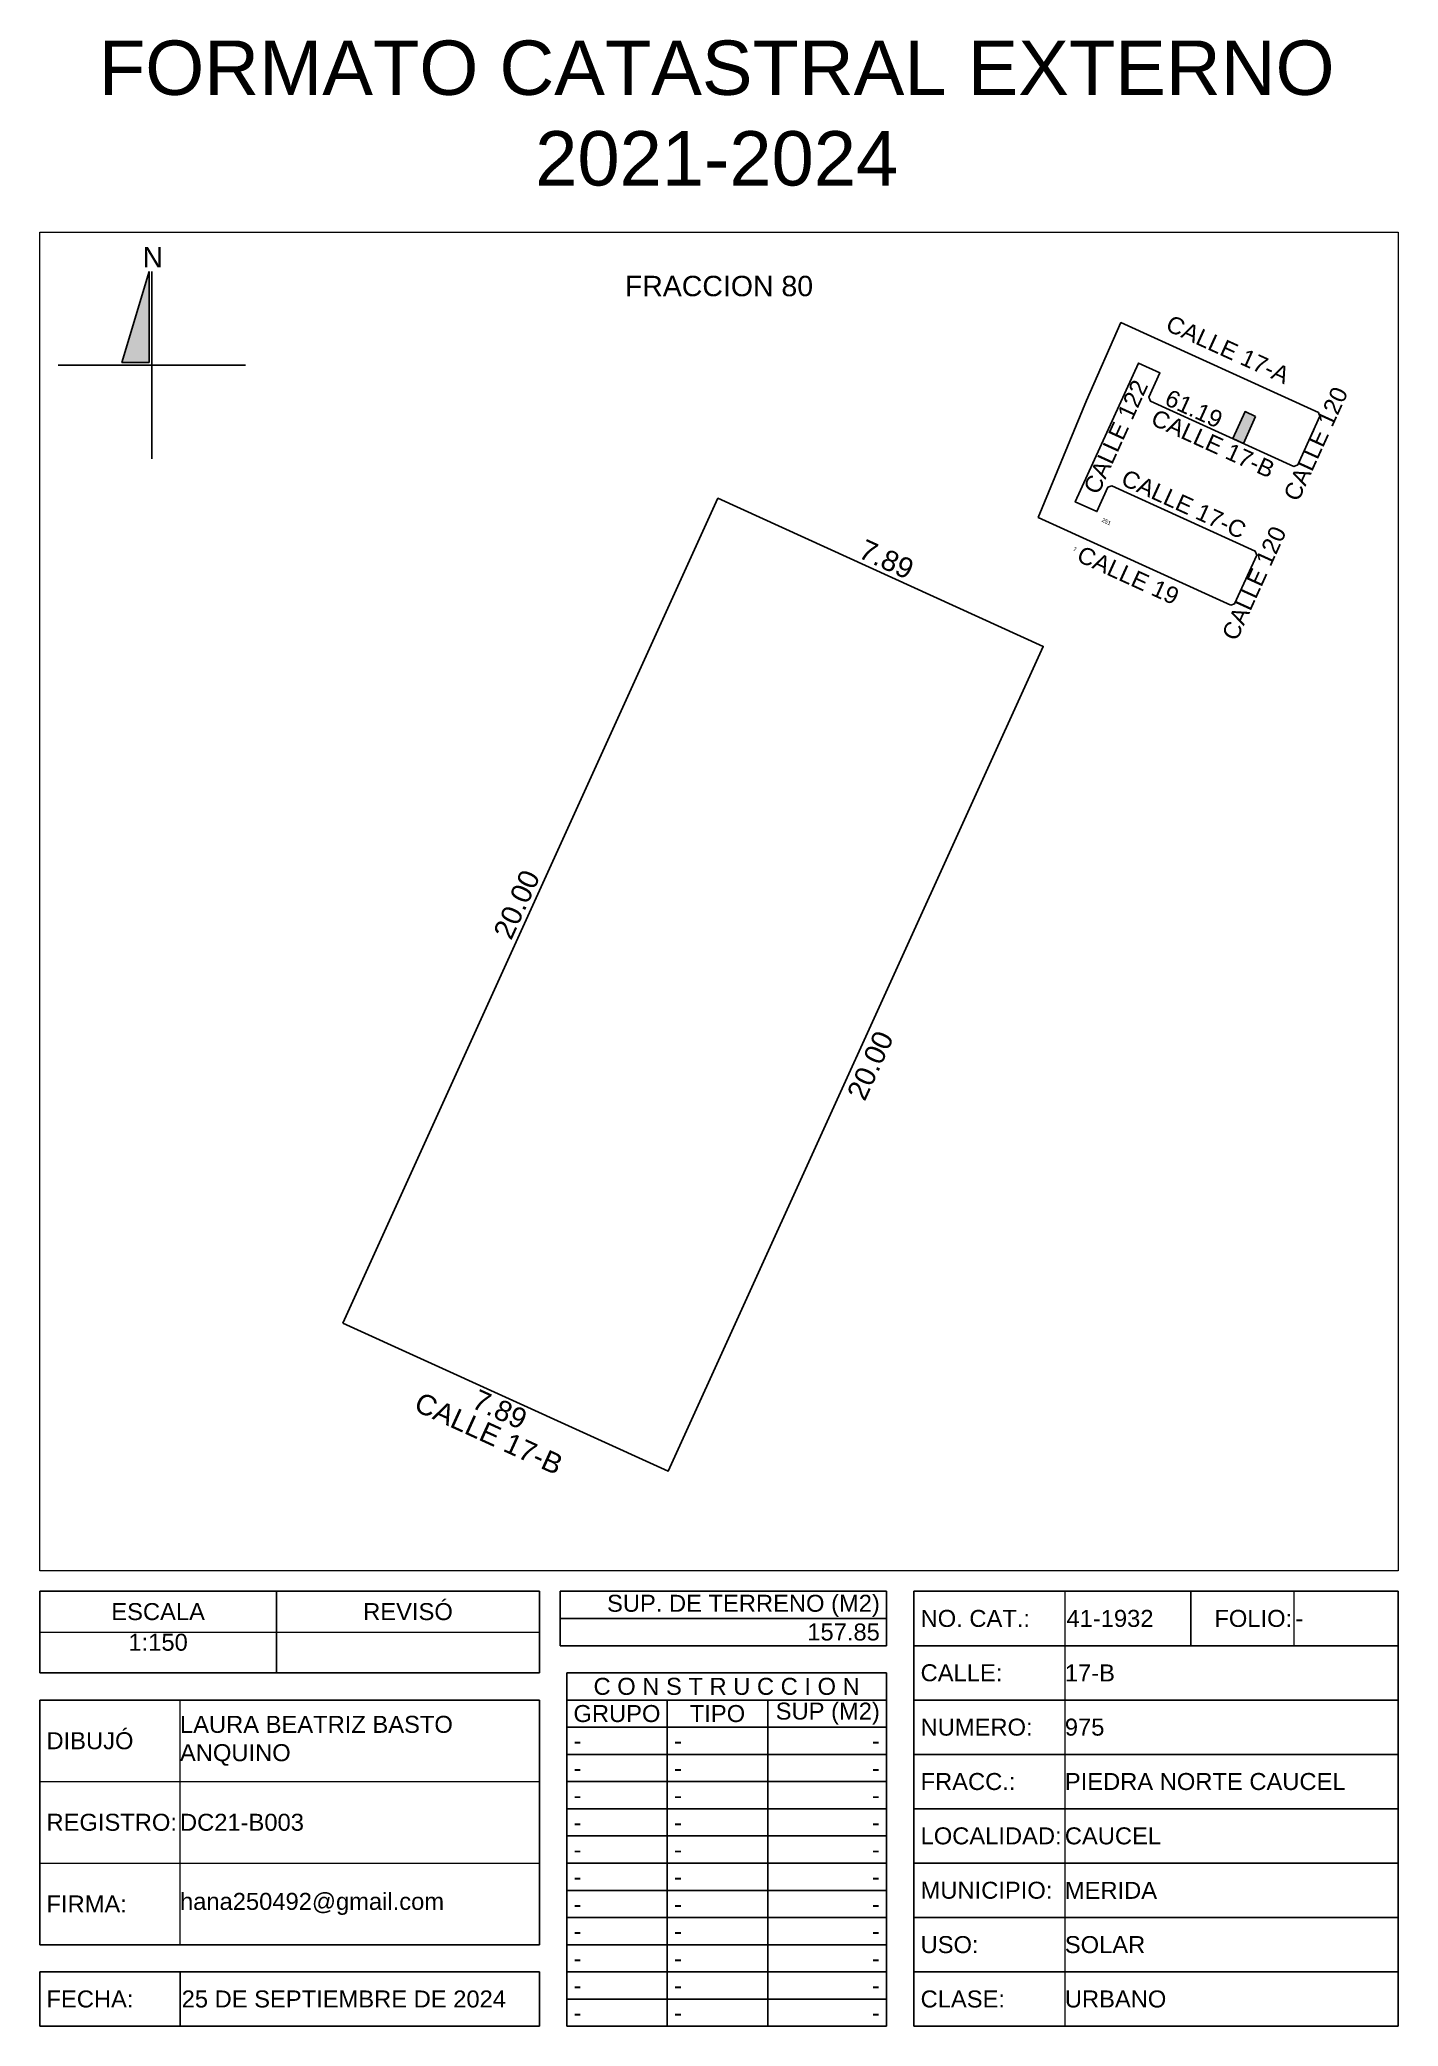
# Model space of a CAD drawing. Header units: inches. Extents: x 163.5 to 193.5, y 30.1 to 74.
import ezdxf
from ezdxf.enums import TextEntityAlignment as Align

# ---------------------------------------------------------------- set-up
doc = ezdxf.new("R2010")
doc.units = ezdxf.units.IN
doc.header["$MEASUREMENT"] = 0
doc.layers.add('_DIV LOTES', color=7, linetype='Continuous')
doc.styles.add('DATOS', font='arial.ttf')
doc.styles.add('Formato', font='arial.ttf')
doc.styles.add('Localizacion', font='arial.ttf')
doc.styles.get("Standard").update_dxf_attribs({"font": 'arial.ttf'})
doc.styles.add('Terreno', font='arial.ttf')
doc.dimstyles.new('T-100', dxfattribs={"dimscale": 0, "dimtxt": 0.45, "dimasz": 0.18, "dimexe": 0.18, "dimexo": 0.0625, "dimgap": 0.0905, "dimtad": 0, "dimzin": 1, "dimdsep": 46, "dimtxsty": 'Terreno', "dimblk": 'NONE', "dimcen": 0, "dimse1": 1, "dimse2": 1, "dimsd1": 1, "dimsd2": 1, "dimclrt": 256, "dimadec": 0, "dimazin": 0, "dimtfac": 1, "dimtix": 1, "dimtofl": 0, "dimtmove": 2, "dimatfit": 3, "dimldrblk": 'NONE', "dimfxl": 1, "dimtolj": 1, "dimarcsym": 0})
doc.dimstyles.new('U-100', dxfattribs={"dimscale": 0, "dimtxt": 0.375, "dimasz": 0.18, "dimexe": 0.18, "dimexo": 0.0625, "dimgap": 0.0905, "dimtad": 0, "dimzin": 1, "dimdsep": 46, "dimtxsty": 'Terreno', "dimblk": 'NONE', "dimcen": 0, "dimse1": 1, "dimse2": 1, "dimsd1": 1, "dimsd2": 1, "dimclrt": 256, "dimadec": 0, "dimazin": 0, "dimtfac": 1, "dimtix": 1, "dimtofl": 0, "dimtmove": 2, "dimatfit": 3, "dimldrblk": 'NONE', "dimfxl": 1, "dimtolj": 1, "dimarcsym": 0})

# ---------------------------------------------------------------- blocks, each defined once
blk = doc.blocks.new('*T4')
at = {"color": 0, "linetype": 'ByBlock', "lineweight": -2, "transparency": 16777216}
for p, q in [((0, 0), (11.036, 0)), ((0, 0), (0, -1.8)), ((5.23, 0), (5.23, -1.8)), ((11.036, 0), (11.036, -1.8)), ((0, -1.8), (11.036, -1.8))]:
    blk.add_line(p, q, dxfattribs=at)
at = {"layer": 'Defpoints', "color": 8, "linetype": 'ByBlock', "lineweight": 0, "transparency": 16777216}
blk.add_line((0, -0.9), (11.036, -0.9), dxfattribs=at)
at = {"color": 0, "lineweight": 18, "transparency": 16777216, "char_height": 0.375}
for s, insert, width, attachment_point in [('{\\C256;ESCALA}', (2.615, -0.45), 5.15762, 5), ('REVISÓ', (8.133, -0.45), 5.73486, 5), ('1:150', (2.615, -0.936), 5.15762, 2)]:
    blk.add_mtext(s, dxfattribs=dict(at, insert=insert, width=width, attachment_point=attachment_point))
blk = doc.blocks.new('*T5')
at = {"color": 0, "lineweight": -2, "transparency": 16777216}
for p, q in [((0, 0), (7.21, 0)), ((0, 0), (0, -0.6)), ((7.21, 0), (7.21, -0.6)), ((0, -0.6), (7.21, -0.6))]:
    blk.add_line(p, q, dxfattribs=at)
at = {"color": 0, "lineweight": 18, "transparency": 16777216, "insert": (7.06, -0.3), "char_height": 0.375, "width": 6.90975, "attachment_point": 6}
blk.add_mtext('157.85', dxfattribs=at)
blk = doc.blocks.new('*T6')
at = {"color": 0, "lineweight": -2, "transparency": 16777216}
for p, q in [((0, 0), (7.21, 0)), ((0, 0), (0, -0.6)), ((7.21, 0), (7.21, -0.6)), ((0, -0.6), (7.21, -0.6))]:
    blk.add_line(p, q, dxfattribs=at)
at = {"color": 0, "lineweight": 18, "transparency": 16777216, "insert": (7.06, -0.564), "char_height": 0.375, "width": 6.90975, "attachment_point": 9}
blk.add_mtext('{\\C256;  SUP. DE TERRENO (M2)   }', dxfattribs=at)
blk = doc.blocks.new('*T7')
at = {"color": 0, "lineweight": -2, "transparency": 16777216}
for p, q in [((0, 0), (3.336, 0)), ((0, 0), (0, -9.6)), ((0, -1.2), (3.336, -1.2)), ((0, -2.4), (3.336, -2.4)), ((0, -3.6), (3.336, -3.6)), ((0, -4.8), (3.336, -4.8)), ((0, -6), (3.336, -6)), ((0, -7.2), (3.336, -7.2)), ((0, -8.4), (3.336, -8.4)), ((0, -9.6), (3.336, -9.6))]:
    blk.add_line(p, q, dxfattribs=at)
at = {"layer": 'Defpoints', "color": 8, "linetype": 'ByBlock', "lineweight": 0, "transparency": 16777216}
blk.add_line((3.336, 0), (3.336, -9.6), dxfattribs=at)
at = {"color": 0, "lineweight": 18, "transparency": 16777216, "char_height": 0.375, "width": 3.03551, "attachment_point": 4, "style": 'Formato'}
for s, insert in [('NO. CAT.:', (0.15, -0.6)), ('CALLE:', (0.15, -1.8)), ('NUMERO:', (0.15, -3)), ('FRACC.:', (0.15, -4.2)), ('LOCALIDAD:', (0.15, -5.4)), ('MUNICIPIO:', (0.15, -6.6)), ('CLASE:', (0.15, -9))]:
    blk.add_mtext(s, dxfattribs=dict(at, insert=insert))
at = {"color": 0, "lineweight": 18, "transparency": 16777216, "insert": (0.15, -7.8), "char_height": 0.375, "width": 3.03551, "attachment_point": 4}
blk.add_mtext('USO:', dxfattribs=at)
blk = doc.blocks.new('*T8')
at = {"color": 0, "lineweight": -2, "transparency": 16777216}
for p, q in [((0, 0), (7.363, 0)), ((7.363, 0), (7.363, -8.4)), ((0, -1.2), (7.363, -1.2)), ((0, -2.4), (7.363, -2.4)), ((0, -3.6), (7.363, -3.6)), ((0, -4.8), (7.363, -4.8)), ((0, -6), (7.363, -6)), ((0, -7.2), (7.363, -7.2)), ((0, -8.4), (7.363, -8.4))]:
    blk.add_line(p, q, dxfattribs=at)
at = {"layer": 'Defpoints', "color": 8, "linetype": 'ByBlock', "lineweight": 0, "transparency": 16777216}
blk.add_line((0, 0), (0, -8.4), dxfattribs=at)
at = {"color": 0, "lineweight": 18, "transparency": 16777216, "char_height": 0.375, "width": 7.363, "attachment_point": 4}
for s, insert in [('17-B', (0, -0.6)), ('975', (0, -1.8)), ('PIEDRA NORTE CAUCEL', (0, -3)), ('CAUCEL', (0, -4.2)), ('MERIDA', (0, -5.4)), ('SOLAR', (0, -6.6)), ('URBANO', (0, -7.8))]:
    blk.add_mtext(s, dxfattribs=dict(at, insert=insert))
blk = doc.blocks.new('*T9')
at = {"color": 0, "lineweight": -2, "transparency": 16777216}
for p, q in [((0, 0), (2.782, 0)), ((2.782, 0), (2.782, -1.2)), ((0, -1.2), (2.782, -1.2))]:
    blk.add_line(p, q, dxfattribs=at)
at = {"layer": 'Defpoints', "color": 8, "linetype": 'ByBlock', "lineweight": 0, "transparency": 16777216}
blk.add_line((0, 0), (0, -1.2), dxfattribs=at)
at = {"color": 0, "lineweight": 18, "transparency": 16777216, "insert": (0.036, -0.6), "char_height": 0.375, "width": 2.7103, "attachment_point": 4}
blk.add_mtext('41-1932', dxfattribs=at)
blk = doc.blocks.new('*T10')
at = {"color": 0, "lineweight": -2, "transparency": 16777216}
for p, q in [((0, 0), (2.273, 0)), ((0, 0), (0, -1.2)), ((0, -1.2), (2.273, -1.2))]:
    blk.add_line(p, q, dxfattribs=at)
at = {"layer": 'Defpoints', "color": 8, "linetype": 'ByBlock', "lineweight": 0, "transparency": 16777216}
blk.add_line((2.273, 0), (2.273, -1.2), dxfattribs=at)
at = {"color": 0, "lineweight": 18, "transparency": 16777216, "insert": (2.237, -0.6), "char_height": 0.375, "width": 2.2007, "attachment_point": 6}
blk.add_mtext(' FOLIO:', dxfattribs=at)
blk = doc.blocks.new('*T11')
at = {"color": 0, "lineweight": -2, "transparency": 16777216}
for p, q in [((0, 0), (2.308, 0)), ((2.308, 0), (2.308, -1.2)), ((0, -1.2), (2.308, -1.2))]:
    blk.add_line(p, q, dxfattribs=at)
at = {"layer": 'Defpoints', "color": 8, "linetype": 'ByBlock', "lineweight": 0, "transparency": 16777216}
blk.add_line((0, 0), (0, -1.2), dxfattribs=at)
at = {"color": 0, "lineweight": 18, "transparency": 16777216, "insert": (0.036, -0.6), "char_height": 0.375, "width": 2.236, "attachment_point": 4}
blk.add_mtext('-', dxfattribs=at)
blk = doc.blocks.new('*T12')
at = {"color": 0, "lineweight": -2, "transparency": 16777216}
for p, q in [((0, 0), (3.098, 0)), ((0, 0), (0, -1.2)), ((0, -1.2), (3.098, -1.2))]:
    blk.add_line(p, q, dxfattribs=at)
at = {"layer": 'Defpoints', "color": 8, "linetype": 'ByBlock', "lineweight": 0, "transparency": 16777216}
blk.add_line((3.098, 0), (3.098, -1.2), dxfattribs=at)
at = {"color": 0, "lineweight": 18, "transparency": 16777216, "insert": (0.15, -0.6), "char_height": 0.375, "width": 2.79829, "attachment_point": 4}
blk.add_mtext('{\\C256;FECHA:}', dxfattribs=at)
blk = doc.blocks.new('*T13')
at = {"color": 0, "lineweight": -2, "transparency": 16777216}
for p, q in [((0, 0), (7.938, 0)), ((7.938, 0), (7.938, -1.2)), ((0, -1.2), (7.938, -1.2))]:
    blk.add_line(p, q, dxfattribs=at)
at = {"layer": 'Defpoints', "color": 8, "linetype": 'ByBlock', "lineweight": 0, "transparency": 16777216}
blk.add_line((0, 0), (0, -1.2), dxfattribs=at)
at = {"color": 0, "lineweight": 18, "transparency": 16777216, "insert": (0.036, -0.6), "char_height": 0.375, "width": 7.86619, "attachment_point": 4}
blk.add_mtext('{\\C256;25 DE SEPTIEMBRE DE 2024}', dxfattribs=at)
blk = doc.blocks.new('*T14')
at = {"color": 0, "lineweight": -2, "transparency": 16777216}
for p, q in [((0, 0), (7.065, 0)), ((0, 0), (0, -7.8)), ((7.065, 0), (7.065, -7.8)), ((0, -0.6), (7.065, -0.6)), ((2.22, -0.6), (2.22, -7.8)), ((4.44, -0.6), (4.44, -7.8)), ((0, -1.2), (7.065, -1.2)), ((0, -1.8), (7.065, -1.8)), ((0, -2.4), (7.065, -2.4)), ((0, -3), (7.065, -3)), ((0, -3.6), (7.065, -3.6)), ((0, -4.2), (7.065, -4.2)), ((0, -4.8), (7.065, -4.8)), ((0, -5.4), (7.065, -5.4)), ((0, -6), (7.065, -6)), ((0, -6.6), (7.065, -6.6)), ((0, -7.2), (7.065, -7.2)), ((0, -7.8), (7.065, -7.8))]:
    blk.add_line(p, q, dxfattribs=at)
at = {"color": 0, "lineweight": 18, "transparency": 16777216, "char_height": 0.375}
for s, insert, width, attachment_point in [('{\\C256;C O N S T R U C C I O N}', (3.532, -0.3), 7.065, 5), ('GRUPO', (1.11, -0.9), 2.22, 5), ('TIPO', (3.33, -0.9), 2.22, 5), ('SUP (M2)', (6.915, -0.9), 2.325, 6), ('-', (0.15, -1.5), 1.92, 4), ('-', (2.37, -1.5), 1.92, 4), ('-', (0.15, -2.1), 1.92, 4), ('-', (2.37, -2.1), 1.92, 4), ('-', (0.15, -2.7), 1.92, 4), ('-', (2.37, -2.7), 1.92, 4), ('-', (0.15, -3.3), 1.92, 4), ('-', (2.37, -3.3), 1.92, 4), ('-', (0.15, -3.9), 1.92, 4), ('-', (2.37, -3.9), 1.92, 4), ('-', (0.15, -4.5), 1.92, 4), ('-', (2.37, -4.5), 1.92, 4), ('-', (0.15, -5.1), 1.92, 4), ('-', (2.37, -5.1), 1.92, 4), ('-', (0.15, -5.7), 1.92, 4), ('-', (2.37, -5.7), 1.92, 4), ('-', (0.15, -6.3), 1.92, 4), ('-', (2.37, -6.3), 1.92, 4), ('-', (0.15, -6.9), 1.92, 4), ('-', (2.37, -6.9), 1.92, 4), ('-', (0.15, -7.5), 1.92, 4), ('-', (2.37, -7.5), 1.92, 4), ('-', (6.915, -7.5), 2.325, 6)]:
    blk.add_mtext(s, dxfattribs=dict(at, insert=insert, width=width, attachment_point=attachment_point))
at = {"color": 0, "lineweight": 18, "transparency": 16777216, "char_height": 0.375, "width": 2.325, "attachment_point": 6, "style": 'Formato'}
for insert in [(6.915, -1.5), (6.915, -2.1), (6.915, -2.7), (6.915, -3.3), (6.915, -3.9), (6.915, -4.5), (6.915, -5.1), (6.915, -5.7), (6.915, -6.3), (6.915, -6.9)]:
    blk.add_mtext('-', dxfattribs=dict(at, insert=insert))
blk = doc.blocks.new('*T15')
at = {"color": 0, "lineweight": -2, "transparency": 16777216}
for p, q in [((0, 0), (11.036, 0)), ((0, 0), (0, -5.4)), ((11.036, 0), (11.036, -5.4)), ((0, -5.4), (11.036, -5.4))]:
    blk.add_line(p, q, dxfattribs=at)
at = {"layer": 'Defpoints', "color": 8, "linetype": 'ByBlock', "lineweight": 0, "transparency": 16777216}
for p, q in [((3.098, 0), (3.098, -5.4)), ((0, -1.8), (11.036, -1.8)), ((0, -3.6), (11.036, -3.6))]:
    blk.add_line(p, q, dxfattribs=at)
at = {"color": 0, "lineweight": 18, "transparency": 16777216, "char_height": 0.375, "width": 7.93819, "attachment_point": 4, "style": 'Formato'}
for s, insert in [('LAURA BEATRIZ BASTO ANQUINO', (3.098, -0.9)), ('DC21-B003', (3.098, -2.7)), ('hana250492@gmail.com', (3.098, -4.5))]:
    blk.add_mtext(s, dxfattribs=dict(at, insert=insert))
at = {"color": 0, "lineweight": 18, "transparency": 16777216, "char_height": 0.375, "width": 2.79829, "attachment_point": 4}
for s, insert in [('DIBUJÓ', (0.15, -0.9)), ('REGISTRO:', (0.15, -2.7)), ('FIRMA:', (0.15, -4.5))]:
    blk.add_mtext(s, dxfattribs=dict(at, insert=insert))
blk = doc.blocks.new('Norte')
blk.add_hatch(color=256).paths.add_polyline_path([(2254.291, 2179.168), (2254.691, 2179.168), (2254.691, 2180.508)])
for p, q in [((2254.731, 2180.508), (2254.731, 2177.748)), ((2253.351, 2179.128), (2256.111, 2179.128))]:
    blk.add_line(p, q)
blk.add_lwpolyline([(2254.691, 2180.508), (2254.291, 2179.168), (2254.691, 2179.168)], close=True)
at = {"insert": (2254.595, 2180.866), "char_height": 0.3, "width": 0.27128, "attachment_point": 1, "style": 'Localizacion'}
blk.add_mtext('N', dxfattribs=at)
blk = doc.blocks.new('*D20')
at = {"layer": 'Defpoints', "color": 0, "transparency": 16777216}
for p in [(187.575, 68.141), (187.394, 67.743), (191.754, 65.758)]:
    blk.add_point(p, dxfattribs=at)
at = {"transparency": 16777216, "insert": (189.755, 67.149), "char_height": 0.375, "attachment_point": 5, "rotation": 335.528, "style": 'Terreno'}
blk.add_mtext('\\A1;CALLE 17-A', dxfattribs=at)
blk = doc.blocks.new('_None')
blk = doc.blocks.new('*D21')
at = {"layer": 'Defpoints', "color": 0, "transparency": 16777216}
for p in [(185.569, 63.441), (189.819, 61.506), (189.678, 61.196)]:
    blk.add_point(p, dxfattribs=at)
at = {"transparency": 16777216, "insert": (187.553, 62.164), "char_height": 0.375, "attachment_point": 5, "rotation": 335.528, "style": 'Terreno'}
blk.add_mtext('\\A1;CALLE 19', dxfattribs=at)
blk = doc.blocks.new('*D22')
at = {"layer": 'Defpoints', "color": 0, "transparency": 16777216}
for p in [(190.392, 62.611), (190.58, 62.526), (189.904, 61.538)]:
    blk.add_point(p, dxfattribs=at)
at = {"transparency": 16777216, "insert": (190.336, 61.989), "char_height": 0.375, "attachment_point": 5, "rotation": 65.528, "style": 'Terreno'}
blk.add_mtext('\\A1;CALLE 120', dxfattribs=at)
blk = doc.blocks.new('*D23')
at = {"layer": 'Defpoints', "color": 0, "transparency": 16777216}
for p in [(187.191, 64.138), (187.261, 64.293), (190.36, 62.696)]:
    blk.add_point(p, dxfattribs=at)
at = {"transparency": 16777216, "insert": (188.782, 63.735), "char_height": 0.375, "attachment_point": 5, "rotation": 335.528, "style": 'Terreno'}
blk.add_mtext('\\A1;CALLE 17-C', dxfattribs=at)
blk = doc.blocks.new('*D24')
at = {"layer": 'Defpoints', "color": 0, "transparency": 16777216}
for p in [(187.78, 66.849), (187.904, 66.792), (186.387, 63.786)]:
    blk.add_point(p, dxfattribs=at)
at = {"transparency": 16777216, "insert": (187.281, 65.22), "char_height": 0.375, "attachment_point": 5, "rotation": 65.528, "style": 'Terreno'}
blk.add_mtext('\\A1;CALLE 122', dxfattribs=at)
blk = doc.blocks.new('*D25')
at = {"layer": 'Defpoints', "color": 0, "transparency": 16777216}
for p in [(188.044, 66.011), (191.213, 64.569), (191.152, 64.435)]:
    blk.add_point(p, dxfattribs=at)
at = {"transparency": 16777216, "insert": (189.428, 65.07), "char_height": 0.375, "attachment_point": 5, "rotation": 335.528, "style": 'Terreno'}
blk.add_mtext('\\A1;CALLE 17-B', dxfattribs=at)
blk = doc.blocks.new('*D26')
at = {"layer": 'Defpoints', "color": 0, "transparency": 16777216}
for p in [(191.786, 65.674), (191.941, 65.603), (191.297, 64.6)]:
    blk.add_point(p, dxfattribs=at)
at = {"transparency": 16777216, "insert": (191.697, 65.066), "char_height": 0.375, "attachment_point": 5, "rotation": 65.528, "style": 'Terreno'}
blk.add_mtext('\\A1;CALLE 120', dxfattribs=at)
blk = doc.blocks.new('*D27')
at = {"layer": 'Defpoints', "color": 0, "transparency": 16777216}
for p in [(188.044, 66.011), (190.95, 65.082), (190.802, 64.756)]:
    blk.add_point(p, dxfattribs=at)
at = {"transparency": 16777216, "insert": (189.005, 65.84), "char_height": 0.375, "attachment_point": 5, "rotation": 335.528, "style": 'Terreno'}
blk.add_mtext('\\A1;61.19', dxfattribs=at)
blk = doc.blocks.new('*D28')
at = {"layer": 'Defpoints', "color": 0, "transparency": 16777216}
for p in [(178.194, 64.001), (178.494, 63.864), (170.209, 45.661)]:
    blk.add_point(p, dxfattribs=at)
at = {"transparency": 16777216, "insert": (174.052, 54.899), "char_height": 0.45, "attachment_point": 5, "rotation": 65.528, "style": 'Terreno'}
blk.add_mtext('\\A1;20.00', dxfattribs=at)
blk = doc.blocks.new('*D29')
at = {"layer": 'Defpoints', "color": 0, "transparency": 16777216}
for p in [(185.678, 60.595), (177.393, 42.391), (177.718, 42.243)]:
    blk.add_point(p, dxfattribs=at)
at = {"transparency": 16777216, "insert": (181.86, 51.345), "char_height": 0.45, "attachment_point": 5, "rotation": 65.528, "style": 'Terreno'}
blk.add_mtext('\\A1;20.00', dxfattribs=at)
blk = doc.blocks.new('*D30')
at = {"layer": 'Defpoints', "color": 0, "transparency": 16777216}
for p in [(178.494, 63.864), (185.678, 60.595), (185.809, 60.882)]:
    blk.add_point(p, dxfattribs=at)
at = {"transparency": 16777216, "insert": (182.217, 62.517), "char_height": 0.45, "attachment_point": 5, "rotation": 335.528, "style": 'Terreno'}
blk.add_mtext('\\A1;7.89', dxfattribs=at)
blk = doc.blocks.new('*D31')
at = {"layer": 'Defpoints', "color": 0, "transparency": 16777216}
for p in [(170.209, 45.661), (170.086, 45.389), (177.393, 42.391)]:
    blk.add_point(p, dxfattribs=at)
at = {"transparency": 16777216, "insert": (173.677, 43.754), "char_height": 0.45, "attachment_point": 5, "rotation": 335.528, "style": 'Terreno'}
blk.add_mtext('\\A1;7.89', dxfattribs=at)
blk = doc.blocks.new('*D32')
at = {"layer": 'Defpoints', "color": 0, "transparency": 16777216}
for p in [(170.209, 45.661), (169.843, 44.857), (177.393, 42.391)]:
    blk.add_point(p, dxfattribs=at)
at = {"transparency": 16777216, "insert": (173.435, 43.222), "char_height": 0.45, "attachment_point": 5, "rotation": 335.528, "style": 'Terreno'}
blk.add_mtext('\\A1;CALLE 17-B', dxfattribs=at)
blk = doc.blocks.new('*D34')
at = {"layer": 'Defpoints', "color": 0, "transparency": 16777216}
for p in [(163.518, 69.739), (193.518, 69.739), (193.518, 68.547)]:
    blk.add_point(p, dxfattribs=at)
at = {"transparency": 16777216, "insert": (178.518, 68.547), "char_height": 0.45, "attachment_point": 5, "style": 'Terreno'}
blk.add_mtext('\\A1;FRACCION 80', dxfattribs=at)

msp = doc.modelspace()

# ---------------------------------------------------------------- hatches: boundary and pattern name
h = msp.add_hatch(color=256)
h.dxf.hatch_style = 1
h.paths.add_polyline_path([(190.368, 65.671), (190.134, 65.778), (189.863, 65.183), (190.098, 65.076)])
h.paths.add_polyline_path([(189.076, 65.081), (189.845, 64.731), (190.069, 65.223), (189.3, 65.573)], flags=9)
h = msp.add_hatch(color=256)
h.dxf.hatch_style = 1
h.paths.add_polyline_path([(190.368, 65.671), (190.134, 65.778), (189.863, 65.183), (190.098, 65.076)])

# ---------------------------------------------------------------- linework, layer by layer
at = {"lineweight": 18}
msp.add_lwpolyline([(163.518, 69.739), (193.518, 69.739), (193.518, 40.189), (163.518, 40.189)], close=True, dxfattribs=at)
at = {"layer": '_DIV LOTES'}
for points in [[(189.819, 61.506), (189.904, 61.538), (190.392, 62.611), (190.36, 62.696), (187.191, 64.138), (187.107, 64.107), (186.862, 63.57), (186.387, 63.786), (187.78, 66.849), (188.256, 66.632), (188.012, 66.096), (188.044, 66.011), (191.213, 64.569), (191.297, 64.6), (191.786, 65.674), (191.754, 65.758), (187.394, 67.743), (186.631, 66.026), (185.569, 63.441), (189.819, 61.506)], [(170.209, 45.661), (178.494, 63.864), (185.678, 60.595), (177.393, 42.391), (170.209, 45.661)]]:
    msp.add_lwpolyline(points, dxfattribs=at)
msp.add_lwpolyline([(190.368, 65.671), (190.134, 65.778), (189.863, 65.183), (190.098, 65.076)], close=True, dxfattribs=at)

# ---------------------------------------------------------------- block references
at = {"lineweight": 25, "xscale": 1.5, "yscale": 1.5, "zscale": 1.5}
msp.add_blockref('Norte', (-3216.104, -3201.888), dxfattribs=at)
for name, p in [('*T4', (163.518, 39.739)), ('*T6', (175.01, 39.739)), ('*T7', (182.82, 39.739)), ('*T9', (186.155, 39.739)), ('*T10', (188.938, 39.739)), ('*T11', (191.21, 39.739)), ('*T5', (175.01, 39.139)), ('*T8', (186.155, 38.539)), ('*T14', (175.155, 37.939)), ('*T15', (163.518, 37.339)), ('*T12', (163.518, 31.339)), ('*T13', (166.617, 31.339))]:
    msp.add_blockref(name, p)

# ---------------------------------------------------------------- texts
at = {"lineweight": 18, "insert": (178.468, 72.36), "char_height": 1.2, "width": 31.23058, "attachment_point": 5, "style": 'Formato'}
msp.add_mtext('\\A1;FORMATO CATASTRAL EXTERNO 2021-2024', dxfattribs=at)
at = {"layer": '_DIV LOTES', "style": 'DATOS'}
for s, p in [('251', (187.074, 63.351)), ('7', (186.378, 62.74))]:
    msp.add_text(s, height=0.0893, rotation=335.528, dxfattribs=at).set_placement(p, align=Align.MIDDLE_CENTER)

# ---------------------------------------------------------------- dimensions: what is measured, and where the dimension line sits
dim = msp.add_linear_dim(base=(193.518, 68.547), p1=(163.518, 69.739), p2=(193.518, 69.739), text='FRACCION 80', dimstyle='T-100', override={"dimscale": 1})
dim.commit()
dim.dimension.update_dxf_attribs({"geometry": '*D34', "text_midpoint": (178.518, 68.547)})
for p1, p2, distance, text, dimstyle, picture, middle in [((191.754, 65.758), (187.394, 67.743), -0.438, 'CALLE 17-A', 'U-100', '*D20', (189.755, 67.149)), ((191.297, 64.6), (191.786, 65.674), -0.17, 'CALLE 120', 'U-100', '*D26', (191.697, 65.066)), ((185.569, 63.441), (189.819, 61.506), -0.341, 'CALLE 19', 'U-100', '*D21', (187.553, 62.164)), ((189.904, 61.538), (190.392, 62.611), -0.207, 'CALLE 120', 'U-100', '*D22', (190.336, 61.989)), ((177.393, 42.391), (170.209, 45.661), 0.884, 'CALLE 17-B', 'T-100', '*D32', (173.435, 43.222))]:
    dim = msp.add_aligned_dim(p1=p1, p2=p2, distance=distance, text=text, dimstyle=dimstyle, override={"dimscale": 1})
    dim.commit()
    dim.dimension.update_dxf_attribs({"geometry": picture, "text_midpoint": middle})
for base, p1, p2, angle, text, picture, middle in [((187.904, 66.792), (186.387, 63.786), (187.78, 66.849), 65.528, 'CALLE 122', '*D24', (187.281, 65.22)), ((190.95, 65.082), (188.044, 66.011), (190.802, 64.756), 335.528, '61.19', '*D27', (189.005, 65.84)), ((191.152, 64.435), (188.044, 66.011), (191.213, 64.569), 335.528, 'CALLE 17-B', '*D25', (189.428, 65.07)), ((187.261, 64.293), (190.36, 62.696), (187.191, 64.138), 155.528, 'CALLE 17-C', '*D23', (188.782, 63.735))]:
    dim = msp.add_linear_dim(base=base, p1=p1, p2=p2, angle=angle, text=text, dimstyle='U-100', override={"dimscale": 1})
    dim.commit()
    dim.dimension.update_dxf_attribs({"geometry": picture, "text_midpoint": middle, "dimtype": 161})
for p1, p2, distance, picture, middle in [((170.209, 45.661), (178.494, 63.864), 0.329, '*D28', (174.052, 54.899)), ((178.494, 63.864), (185.678, 60.595), 0.316, '*D30', (182.217, 62.517)), ((185.678, 60.595), (177.393, 42.391), 0.357, '*D29', (181.86, 51.345)), ((177.393, 42.391), (170.209, 45.661), 0.299, '*D31', (173.677, 43.754))]:
    dim = msp.add_aligned_dim(p1=p1, p2=p2, distance=distance, dimstyle='T-100', override={"dimscale": 1})
    dim.commit()
    dim.dimension.update_dxf_attribs({"geometry": picture, "text_midpoint": middle})

doc.saveas('drawing.dxf')
